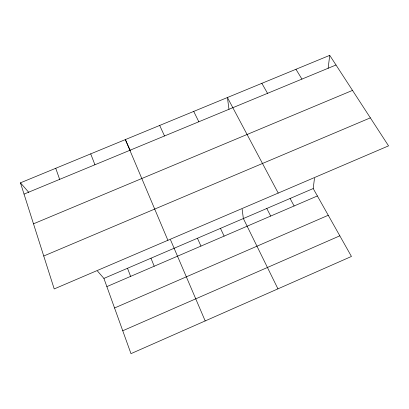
<?xml version="1.0" encoding="UTF-8"?>
<svg xmlns="http://www.w3.org/2000/svg" width="409" height="409" viewBox="0 0 409 409"><rect width="100%" height="100%" fill="white"/><g stroke="black" fill="none" stroke-linecap="round" stroke-linejoin="round"><path stroke-width="0.61" d="M97.48 271.049L103.912 278.411L130.977 353.647L351.443 256.453L313.207 188.549L314.495 178.166M328.13 68.318L329.736 55.353L20.45 182.828L54.213 288.933L388.55 145.86L329.736 55.353M122.746 330.769L339.828 235.824M114.551 307.987L328.253 215.272M106.861 286.612L317.384 195.962M103.912 278.411L313.207 188.549M43.737 256.014L370.349 117.853M33.492 223.815L352.507 90.394M24.039 194.101L336.009 65M20.45 182.828L28.783 192.368M295.947 69.279L301.934 79.101M261.847 83.334L267.547 93.329M290.073 198.483L294.117 205.983M278.222 193.074L227.424 97.521L228.974 109.29M266.791 208.478L270.697 216.064M193.713 111.417L198.83 121.77M277.946 288.856L243.36 218.539L242.123 209.142M220.477 228.365L224.117 236.126M159.689 125.44L164.515 135.967M130.297 150.558L125.358 139.592L167.889 240.287M170.502 239.797L205.185 320.932M197.45 238.253L200.957 246.095M150.972 258.207L154.203 266.228M90.711 153.871L94.929 164.766M127.516 268.278L130.609 276.387M55.742 168.283L59.648 179.367"/></g></svg>
